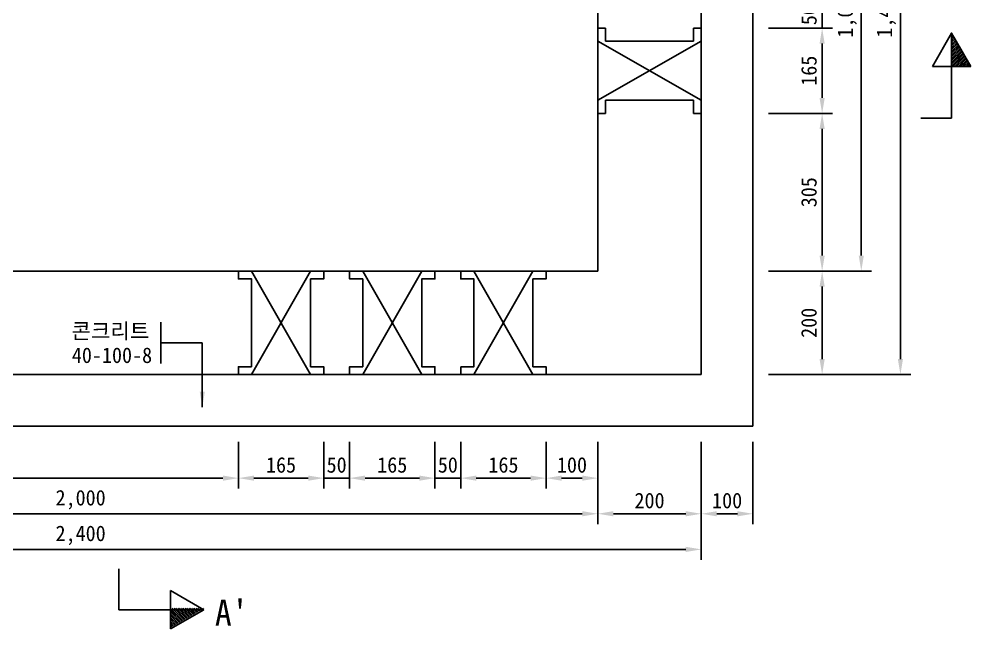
# Model space of a CAD drawing. Header units: millimetres. Extents: x 250 to 8210, y 580 to 5740.
# Drawn here: x 2164 to 4005, y 3134 to 4314 of the extents above; entities that cross this region are included whole.
import ezdxf

# ---------------------------------------------------------------- set-up
doc = ezdxf.new("R2010")
doc.units = ezdxf.units.MM
doc.header["$LTSCALE"] = 400
for name, color, linetype in [('ED-DIMS', 1, 'Continuous'), ('ED-MANH', 3, 'Continuous'), ('ED-NEWC', 4, 'Continuous'), ('TT-BASE', 8, 'Continuous'), ('TT-DIMS', 1, 'Continuous'), ('TT-LEAL', 1, 'Continuous'), ('TT-LEAT', 3, 'Continuous')]:
    doc.layers.add(name, color=color, linetype=linetype)
doc.styles.get("Standard").update_dxf_attribs({"font": 'GulimChe.ttf'})
doc.styles.add('굴림체', font='GulimChe.ttf')
doc.dimstyles.new('dim_st', dxfattribs={"dimtxt": 2.5, "dimasz": 2.5, "dimexe": 2, "dimexo": 3, "dimgap": 1, "dimtad": 1, "dimdec": 0, "dimrnd": 1, "dimzin": 0, "dimdsep": 46, "dimlunit": 6, "dimtxsty": '굴림체', "dimcen": -1, "dimclrd": 1, "dimclre": 1, "dimclrt": 3, "dimadec": 0, "dimazin": 0, "dimtfac": 1, "dimtdec": 0, "dimtix": 1, "dimtofl": 0, "dimtmove": 2, "dimatfit": 3, "dimfxl": 0, "dimtolj": 1, "dimtzin": 0, "dimarcsym": 0})
doc.dimstyles.new('ISO-25', dxfattribs={"dimtxt": 2.5, "dimasz": 2.5, "dimexe": 1.25, "dimexo": 0.625, "dimtad": 1, "dimtxsty": 'Standard', "dimcen": 2.5, "dimadec": 0, "dimazin": 0, "dimtfac": 1, "dimtmove": 0, "dimatfit": 3, "dimfxl": 0, "dimarcsym": 0})

# ---------------------------------------------------------------- blocks, each defined once
blk = doc.blocks.new('*D1')
at = {"layer": 'Defpoints', "color": 0}
for p in [(1083.1, 3526.5), (3483.1, 3526.5), (3483.1, 3288.3)]:
    blk.add_point(p, dxfattribs=at)
at = {"layer": 'TT-DIMS', "color": 0, "lineweight": -2}
for p, q in [((1083.1, 3496.5), (1083.1, 3268.3)), ((3483.1, 3496.5), (3483.1, 3268.3)), ((1113.1, 3288.3), (3453.1, 3288.3))]:
    blk.add_line(p, q, dxfattribs=at)
at = {"layer": 'TT-DIMS', "color": 0}
for points in [[(1113.1, 3293.3), (1113.1, 3283.3), (1083.1, 3288.3)], [(3453.1, 3293.3), (3453.1, 3283.3), (3483.1, 3288.3)]]:
    blk.add_solid(points, dxfattribs=at)
at = {"layer": 'TT-DIMS', "color": 3, "insert": (2283.1, 3315.5), "char_height": 30, "attachment_point": 5, "style": '굴림체'}
blk.add_mtext('2,400', dxfattribs=at)
blk = doc.blocks.new('*D2')
at = {"layer": 'Defpoints', "color": 0}
for p in [(1283.1, 3525.1), (3283.1, 3526.5), (3283.1, 3357.2)]:
    blk.add_point(p, dxfattribs=at)
at = {"layer": 'TT-DIMS', "color": 0, "lineweight": -2}
for p, q in [((1283.1, 3495.1), (1283.1, 3337.2)), ((3283.1, 3496.5), (3283.1, 3337.2)), ((1313.1, 3357.2), (3253.1, 3357.2))]:
    blk.add_line(p, q, dxfattribs=at)
at = {"layer": 'TT-DIMS', "color": 0}
for points in [[(1313.1, 3362.2), (1313.1, 3352.2), (1283.1, 3357.2)], [(3253.1, 3362.2), (3253.1, 3352.2), (3283.1, 3357.2)]]:
    blk.add_solid(points, dxfattribs=at)
at = {"layer": 'TT-DIMS', "color": 3, "insert": (2283.1, 3384.4), "char_height": 30, "attachment_point": 5, "style": '굴림체'}
blk.add_mtext('2,000', dxfattribs=at)
blk = doc.blocks.new('*D5')
at = {"layer": 'Defpoints', "color": 0}
for p in [(3283.1, 3526.5), (3483.1, 3526.5), (3483.1, 3357.2)]:
    blk.add_point(p, dxfattribs=at)
at = {"layer": 'TT-DIMS', "color": 0, "lineweight": -2}
for p, q in [((3283.1, 3496.5), (3283.1, 3337.2)), ((3483.1, 3496.5), (3483.1, 3337.2)), ((3313.1, 3357.2), (3453.1, 3357.2))]:
    blk.add_line(p, q, dxfattribs=at)
at = {"layer": 'TT-DIMS', "color": 0}
for points in [[(3313.1, 3362.2), (3313.1, 3352.2), (3283.1, 3357.2)], [(3453.1, 3362.2), (3453.1, 3352.2), (3483.1, 3357.2)]]:
    blk.add_solid(points, dxfattribs=at)
at = {"layer": 'TT-DIMS', "color": 3, "insert": (3383.1, 3382.6), "char_height": 30, "attachment_point": 5, "style": '굴림체'}
blk.add_mtext('200', dxfattribs=at)
blk = doc.blocks.new('*D7')
at = {"layer": 'Defpoints', "color": 0}
for p in [(3583.1, 4131.5), (3583.1, 3826.5), (3716.8, 3826.5)]:
    blk.add_point(p, dxfattribs=at)
at = {"layer": 'TT-DIMS', "color": 0, "lineweight": -2}
for p, q in [((3613.1, 4131.5), (3736.8, 4131.5)), ((3716.8, 4101.5), (3716.8, 3856.5)), ((3613.1, 3826.5), (3736.8, 3826.5))]:
    blk.add_line(p, q, dxfattribs=at)
at = {"layer": 'TT-DIMS', "color": 0}
for points in [[(3711.8, 4101.5), (3721.8, 4101.5), (3716.8, 4131.5)], [(3711.8, 3856.5), (3721.8, 3856.5), (3716.8, 3826.5)]]:
    blk.add_solid(points, dxfattribs=at)
at = {"layer": 'TT-DIMS', "color": 3, "insert": (3691.4, 3979), "char_height": 30, "attachment_point": 5, "rotation": 90, "style": '굴림체'}
blk.add_mtext('305', dxfattribs=at)
blk = doc.blocks.new('*D8')
at = {"layer": 'Defpoints', "color": 0}
for p in [(3583.1, 3826.5), (3583.1, 3626.5), (3716.8, 3626.5)]:
    blk.add_point(p, dxfattribs=at)
at = {"layer": 'TT-DIMS', "color": 0, "lineweight": -2}
for p, q in [((3613.1, 3826.5), (3736.8, 3826.5)), ((3716.8, 3796.5), (3716.8, 3656.5)), ((3613.1, 3626.5), (3736.8, 3626.5))]:
    blk.add_line(p, q, dxfattribs=at)
at = {"layer": 'TT-DIMS', "color": 0}
for points in [[(3711.8, 3796.5), (3721.8, 3796.5), (3716.8, 3826.5)], [(3711.8, 3656.5), (3721.8, 3656.5), (3716.8, 3626.5)]]:
    blk.add_solid(points, dxfattribs=at)
at = {"layer": 'TT-DIMS', "color": 3, "insert": (3691.4, 3726.5), "char_height": 30, "attachment_point": 5, "rotation": 90, "style": '굴림체'}
blk.add_mtext('200', dxfattribs=at)
blk = doc.blocks.new('*D9')
at = {"layer": 'Defpoints', "color": 0}
for p in [(3658.8, 4826.5), (3658.8, 3826.5), (3792.5, 3826.5)]:
    blk.add_point(p, dxfattribs=at)
at = {"layer": 'TT-DIMS', "color": 0, "lineweight": -2}
for p, q in [((3688.8, 4826.5), (3812.5, 4826.5)), ((3792.5, 4796.5), (3792.5, 3856.5)), ((3688.8, 3826.5), (3812.5, 3826.5))]:
    blk.add_line(p, q, dxfattribs=at)
at = {"layer": 'TT-DIMS', "color": 0}
for points in [[(3787.5, 4796.5), (3797.5, 4796.5), (3792.5, 4826.5)], [(3787.5, 3856.5), (3797.5, 3856.5), (3792.5, 3826.5)]]:
    blk.add_solid(points, dxfattribs=at)
at = {"layer": 'TT-DIMS', "color": 3, "insert": (3765.2, 4326.5), "char_height": 30, "attachment_point": 5, "rotation": 90, "style": '굴림체'}
blk.add_mtext('1,000', dxfattribs=at)
blk = doc.blocks.new('*D13')
at = {"layer": 'Defpoints', "color": 0}
for p in [(3483.1, 3526.5), (3583.1, 3526.5), (3583.1, 3357.2)]:
    blk.add_point(p, dxfattribs=at)
at = {"layer": 'TT-DIMS', "color": 0, "lineweight": -2}
for p, q in [((3483.1, 3496.5), (3483.1, 3337.2)), ((3583.1, 3496.5), (3583.1, 3337.2)), ((3513.1, 3357.2), (3553.1, 3357.2))]:
    blk.add_line(p, q, dxfattribs=at)
at = {"layer": 'TT-DIMS', "color": 0}
for points in [[(3513.1, 3362.2), (3513.1, 3352.2), (3483.1, 3357.2)], [(3553.1, 3362.2), (3553.1, 3352.2), (3583.1, 3357.2)]]:
    blk.add_solid(points, dxfattribs=at)
at = {"layer": 'TT-DIMS', "color": 3, "insert": (3533.1, 3382.6), "char_height": 30, "attachment_point": 5, "style": '굴림체'}
blk.add_mtext('100', dxfattribs=at)
blk = doc.blocks.new('*D81')
at = {"layer": 'Defpoints', "color": 0}
for p in [(3583.1, 4296.5), (3583.1, 4131.5), (3716.8, 4131.5)]:
    blk.add_point(p, dxfattribs=at)
at = {"layer": 'TT-DIMS', "color": 0, "lineweight": -2}
for p, q in [((3613.1, 4296.5), (3736.8, 4296.5)), ((3716.8, 4266.5), (3716.8, 4161.5)), ((3613.1, 4131.5), (3736.8, 4131.5))]:
    blk.add_line(p, q, dxfattribs=at)
at = {"layer": 'TT-DIMS', "color": 0}
for points in [[(3711.8, 4266.5), (3721.8, 4266.5), (3716.8, 4296.5)], [(3711.8, 4161.5), (3721.8, 4161.5), (3716.8, 4131.5)]]:
    blk.add_solid(points, dxfattribs=at)
at = {"layer": 'TT-DIMS', "color": 3, "insert": (3691.4, 4214), "char_height": 30, "attachment_point": 5, "rotation": 90, "style": '굴림체'}
blk.add_mtext('165', dxfattribs=at)
blk = doc.blocks.new('*D82')
at = {"layer": 'Defpoints', "color": 0}
for p in [(3583.1, 4346.5), (3583.1, 4296.5), (3716.8, 4296.5)]:
    blk.add_point(p, dxfattribs=at)
at = {"layer": 'TT-DIMS', "color": 0, "lineweight": -2}
for p, q in [((3716.8, 4376.5), (3716.8, 4406.5)), ((3613.1, 4346.5), (3736.8, 4346.5)), ((3716.8, 4346.5), (3716.8, 4296.5)), ((3613.1, 4296.5), (3736.8, 4296.5)), ((3716.8, 4266.5), (3716.8, 4236.5))]:
    blk.add_line(p, q, dxfattribs=at)
at = {"layer": 'TT-DIMS', "color": 0}
for points in [[(3711.8, 4376.5), (3721.8, 4376.5), (3716.8, 4346.5)], [(3711.8, 4266.5), (3721.8, 4266.5), (3716.8, 4296.5)]]:
    blk.add_solid(points, dxfattribs=at)
at = {"layer": 'TT-DIMS', "color": 3, "insert": (3691.4, 4321.5), "char_height": 30, "attachment_point": 5, "rotation": 90, "style": '굴림체'}
blk.add_mtext('50', dxfattribs=at)
blk = doc.blocks.new('*D86')
at = {"layer": 'Defpoints', "color": 0}
for p in [(3583.1, 5026.5), (3583.1, 3626.5), (3868.2, 3626.5)]:
    blk.add_point(p, dxfattribs=at)
at = {"layer": 'TT-DIMS', "color": 0, "lineweight": -2}
for p, q in [((3613.1, 5026.5), (3888.2, 5026.5)), ((3868.2, 4996.5), (3868.2, 3656.5)), ((3613.1, 3626.5), (3888.2, 3626.5))]:
    blk.add_line(p, q, dxfattribs=at)
at = {"layer": 'TT-DIMS', "color": 0}
for points in [[(3863.2, 4996.5), (3873.2, 4996.5), (3868.2, 5026.5)], [(3863.2, 3656.5), (3873.2, 3656.5), (3868.2, 3626.5)]]:
    blk.add_solid(points, dxfattribs=at)
at = {"layer": 'TT-DIMS', "color": 3, "insert": (3841, 4326.5), "char_height": 30, "attachment_point": 5, "rotation": 90, "style": '굴림체'}
blk.add_mtext('1,400', dxfattribs=at)
blk = doc.blocks.new('*D105')
at = {"layer": 'Defpoints', "color": 0}
for p in [(3183.1, 3526.5), (3283.1, 3497.9), (3283.1, 3426.1)]:
    blk.add_point(p, dxfattribs=at)
at = {"layer": 'ED-DIMS', "color": 1, "lineweight": -2}
for p, q in [((3183.1, 3496.5), (3183.1, 3406.1)), ((3283.1, 3467.9), (3283.1, 3406.1)), ((3213.1, 3426.1), (3253.1, 3426.1))]:
    blk.add_line(p, q, dxfattribs=at)
at = {"layer": 'ED-DIMS', "color": 1}
for points in [[(3213.1, 3431.1), (3213.1, 3421.1), (3183.1, 3426.1)], [(3253.1, 3431.1), (3253.1, 3421.1), (3283.1, 3426.1)]]:
    blk.add_solid(points, dxfattribs=at)
at = {"layer": 'ED-DIMS', "color": 3, "insert": (3233.1, 3451.5), "char_height": 30, "attachment_point": 5, "style": '굴림체'}
blk.add_mtext('\\A1;100', dxfattribs=at)
blk = doc.blocks.new('*D106')
at = {"layer": 'Defpoints', "color": 0}
for p in [(3018.1, 3526.5), (3183.1, 3526.5), (3183.1, 3426.1)]:
    blk.add_point(p, dxfattribs=at)
at = {"layer": 'ED-DIMS', "color": 1, "lineweight": -2}
for p, q in [((3018.1, 3496.5), (3018.1, 3406.1)), ((3183.1, 3496.5), (3183.1, 3406.1)), ((3048.1, 3426.1), (3153.1, 3426.1))]:
    blk.add_line(p, q, dxfattribs=at)
at = {"layer": 'ED-DIMS', "color": 1}
for points in [[(3048.1, 3431.1), (3048.1, 3421.1), (3018.1, 3426.1)], [(3153.1, 3431.1), (3153.1, 3421.1), (3183.1, 3426.1)]]:
    blk.add_solid(points, dxfattribs=at)
at = {"layer": 'ED-DIMS', "color": 3, "insert": (3100.6, 3451.5), "char_height": 30, "attachment_point": 5, "style": '굴림체'}
blk.add_mtext('\\A1;165', dxfattribs=at)
blk = doc.blocks.new('*D107')
at = {"layer": 'Defpoints', "color": 0}
for p in [(2968.1, 3526.5), (3018.1, 3526.5), (3018.1, 3426.1)]:
    blk.add_point(p, dxfattribs=at)
at = {"layer": 'ED-DIMS', "color": 1, "lineweight": -2}
for p, q in [((2968.1, 3496.5), (2968.1, 3406.1)), ((3018.1, 3496.5), (3018.1, 3406.1)), ((2938.1, 3426.1), (2908.1, 3426.1)), ((2968.1, 3426.1), (3018.1, 3426.1)), ((3048.1, 3426.1), (3078.1, 3426.1))]:
    blk.add_line(p, q, dxfattribs=at)
at = {"layer": 'ED-DIMS', "color": 1}
for points in [[(2938.1, 3431.1), (2938.1, 3421.1), (2968.1, 3426.1)], [(3048.1, 3431.1), (3048.1, 3421.1), (3018.1, 3426.1)]]:
    blk.add_solid(points, dxfattribs=at)
at = {"layer": 'ED-DIMS', "color": 3, "insert": (2993.1, 3451.5), "char_height": 30, "attachment_point": 5, "style": '굴림체'}
blk.add_mtext('\\A1;50', dxfattribs=at)
blk = doc.blocks.new('*D108')
at = {"layer": 'Defpoints', "color": 0}
for p in [(2803.1, 3526.5), (2968.1, 3526.5), (2968.1, 3426.1)]:
    blk.add_point(p, dxfattribs=at)
at = {"layer": 'ED-DIMS', "color": 1, "lineweight": -2}
for p, q in [((2803.1, 3496.5), (2803.1, 3406.1)), ((2968.1, 3496.5), (2968.1, 3406.1)), ((2833.1, 3426.1), (2938.1, 3426.1))]:
    blk.add_line(p, q, dxfattribs=at)
at = {"layer": 'ED-DIMS', "color": 1}
for points in [[(2833.1, 3431.1), (2833.1, 3421.1), (2803.1, 3426.1)], [(2938.1, 3431.1), (2938.1, 3421.1), (2968.1, 3426.1)]]:
    blk.add_solid(points, dxfattribs=at)
at = {"layer": 'ED-DIMS', "color": 3, "insert": (2885.6, 3451.5), "char_height": 30, "attachment_point": 5, "style": '굴림체'}
blk.add_mtext('\\A1;165', dxfattribs=at)
blk = doc.blocks.new('*D109')
at = {"layer": 'Defpoints', "color": 0}
for p in [(2753.1, 3526.5), (2803.1, 3526.5), (2803.1, 3426.1)]:
    blk.add_point(p, dxfattribs=at)
at = {"layer": 'ED-DIMS', "color": 1, "lineweight": -2}
for p, q in [((2753.1, 3496.5), (2753.1, 3406.1)), ((2803.1, 3496.5), (2803.1, 3406.1)), ((2723.1, 3426.1), (2693.1, 3426.1)), ((2753.1, 3426.1), (2803.1, 3426.1)), ((2833.1, 3426.1), (2863.1, 3426.1))]:
    blk.add_line(p, q, dxfattribs=at)
at = {"layer": 'ED-DIMS', "color": 1}
for points in [[(2723.1, 3431.1), (2723.1, 3421.1), (2753.1, 3426.1)], [(2833.1, 3431.1), (2833.1, 3421.1), (2803.1, 3426.1)]]:
    blk.add_solid(points, dxfattribs=at)
at = {"layer": 'ED-DIMS', "color": 3, "insert": (2778.1, 3451.5), "char_height": 30, "attachment_point": 5, "style": '굴림체'}
blk.add_mtext('\\A1;50', dxfattribs=at)
blk = doc.blocks.new('*D110')
at = {"layer": 'Defpoints', "color": 0}
for p in [(2588.1, 3526.5), (2753.1, 3526.5), (2753.1, 3426.1)]:
    blk.add_point(p, dxfattribs=at)
at = {"layer": 'ED-DIMS', "color": 1, "lineweight": -2}
for p, q in [((2588.1, 3496.5), (2588.1, 3406.1)), ((2753.1, 3496.5), (2753.1, 3406.1)), ((2618.1, 3426.1), (2723.1, 3426.1))]:
    blk.add_line(p, q, dxfattribs=at)
at = {"layer": 'ED-DIMS', "color": 1}
for points in [[(2618.1, 3431.1), (2618.1, 3421.1), (2588.1, 3426.1)], [(2723.1, 3431.1), (2723.1, 3421.1), (2753.1, 3426.1)]]:
    blk.add_solid(points, dxfattribs=at)
at = {"layer": 'ED-DIMS', "color": 3, "insert": (2670.6, 3451.5), "char_height": 30, "attachment_point": 5, "style": '굴림체'}
blk.add_mtext('\\A1;165', dxfattribs=at)
blk = doc.blocks.new('*D111')
at = {"layer": 'Defpoints', "color": 0}
for p in [(1283.1, 3526.5), (2588.1, 3526.5), (2588.1, 3426.1)]:
    blk.add_point(p, dxfattribs=at)
at = {"layer": 'ED-DIMS', "color": 1, "lineweight": -2}
for p, q in [((1283.1, 3496.5), (1283.1, 3406.1)), ((2588.1, 3496.5), (2588.1, 3406.1)), ((1313.1, 3426.1), (2558.1, 3426.1))]:
    blk.add_line(p, q, dxfattribs=at)
at = {"layer": 'ED-DIMS', "color": 1}
for points in [[(1313.1, 3431.1), (1313.1, 3421.1), (1283.1, 3426.1)], [(2558.1, 3431.1), (2558.1, 3421.1), (2588.1, 3426.1)]]:
    blk.add_solid(points, dxfattribs=at)
at = {"layer": 'ED-DIMS', "color": 3, "insert": (1935.6, 3453.4), "char_height": 30, "attachment_point": 5, "style": '굴림체'}
blk.add_mtext('\\A1;1,305', dxfattribs=at)

msp = doc.modelspace()

# ---------------------------------------------------------------- linework, layer by layer
at = {"layer": 'ED-MANH'}
for p, q in [((3483.12103703, 5026.49825235), (3483.12103703, 3626.49825235)), ((3283.12103703, 3826.49825235), (3283.12103703, 4826.49825235)), ((3283.12103703, 3826.49825235), (1283.12103703, 3826.49825235)), ((3483.12103703, 3626.49825235), (1083.12103703, 3626.49825235)), ((3483.12103703, 3626.49825235), (1083.12103703, 3626.49825235))]:
    msp.add_line(p, q, dxfattribs=at)
at = {"layer": 'ED-NEWC'}
for p, q in [((3283.12103703, 4296.49820235), (3283.12103703, 4131.49820235)), ((3283.12103703, 4296.49815235), (3298.12103703, 4296.49815235)), ((3298.12103703, 4296.49820235), (3298.12103703, 4270.99820235)), ((3468.12103703, 4296.49825235), (3483.12103703, 4296.49825235)), ((3483.12103703, 4296.49820235), (3468.12103703, 4296.49820235)), ((3483.12103703, 4296.49820235), (3468.12103703, 4296.49820235)), ((3468.12103703, 4296.49820235), (3468.12103703, 4270.99820235)), ((3483.12103703, 4296.49820235), (3483.12103703, 4131.49820235)), ((3283.12103703, 4156.99820235), (3483.12103703, 4270.99820235)), ((3283.12103703, 4270.99820235), (3483.12103703, 4156.99820235)), ((3468.12103703, 4270.99820235), (3298.12103703, 4270.99820235)), ((3298.12103703, 4156.99820235), (3298.12103703, 4131.49820235)), ((3298.12103703, 4156.99820235), (3468.12103703, 4156.99820235)), ((3468.12103703, 4156.99820235), (3468.12103703, 4131.49820235)), ((3298.12103703, 4131.49820235), (3283.12103703, 4131.49820235)), ((3468.12103703, 4131.49820235), (3483.12103703, 4131.49820235))]:
    msp.add_line(p, q, dxfattribs=at)
at = {"layer": 'ED-NEWC', "flags": 128}
for points in [[(2588.12098703, 3826.49825235), (2588.12098703, 3811.49825235)], [(2727.62098703, 3626.49825235), (2613.62098703, 3826.49825235)], [(2613.62098703, 3626.49825235), (2727.62098703, 3826.49825235)], [(2803.12098703, 3826.49825235), (2803.12098703, 3811.49825235)], [(2942.62098703, 3626.49825235), (2828.62098703, 3826.49825235)], [(2828.62098703, 3626.49825235), (2942.62098703, 3826.49825235)], [(2968.12098703, 3826.49825235), (2908.12098703, 3826.49825235), (2888.12098703, 3826.49825235)], [(2942.62098703, 3811.49825235), (2968.12098703, 3811.49825235)], [(3018.12098703, 3811.49825235), (3018.12098703, 3826.49825235)], [(3018.12103703, 3826.49825235), (3018.12103703, 3811.49825235)], [(3018.12103703, 3641.49825235), (3043.62103703, 3641.49825235), (3043.62103703, 3811.49825235), (3018.12103703, 3811.49825235), (3018.12103703, 3826.49825235), (3183.12103703, 3826.49825235), (3183.12103703, 3811.49825235), (3157.62103703, 3811.49825235), (3157.62103703, 3641.49825235), (3183.12103703, 3641.49825235), (3183.12103703, 3626.49825235), (3018.12103703, 3626.49825235)], [(3157.62103703, 3626.49825235), (3043.62103703, 3826.49825235)], [(3043.62103703, 3626.49825235), (3157.62103703, 3826.49825235)], [(2588.12098703, 3641.49825235), (2588.12098703, 3626.49825235)], [(2803.12098703, 3641.49825235), (2803.12098703, 3626.49825235)], [(3018.12108703, 3626.49825235), (3018.12108703, 3641.49825235)]]:
    msp.add_lwpolyline(points, dxfattribs=at)
for points in [[(2613.62098703, 3641.49825235), (2613.62098703, 3811.49825235), (2588.12098703, 3811.49825235), (2588.12098703, 3826.49825235), (2753.12098703, 3826.49825235), (2753.12098703, 3811.49825235), (2727.62098703, 3811.49825235), (2727.62098703, 3641.49825235), (2753.12098703, 3641.49825235), (2753.12098703, 3626.49825235), (2588.12098703, 3626.49825235), (2588.12098703, 3641.49825235)], [(2828.62098703, 3641.49825235), (2803.12098703, 3641.49825235), (2803.12098703, 3626.49825235), (2968.12098703, 3626.49825235), (2968.12098703, 3641.49825235), (2942.62098703, 3641.49825235), (2942.62098703, 3811.49825235), (2968.12098703, 3811.49825235), (2968.12098703, 3826.49825235), (2803.12098703, 3826.49825235), (2803.12098703, 3811.49825235), (2828.62098703, 3811.49825235)], [(2968.12103703, 3811.49825235), (2968.12103703, 3826.49825235)]]:
    msp.add_lwpolyline(points, close=True, dxfattribs=at)
at = {"layer": 'TT-BASE'}
for p, q in [((3583.12103703, 5026.49825235), (3583.12103703, 4236.49825235)), ((3583.12103703, 3526.49825235), (3583.12103703, 4256.49825235)), ((3583.12103703, 3526.49825235), (983.12103703, 3526.49825235))]:
    msp.add_line(p, q, dxfattribs=at)
at = {"layer": 'TT-LEAL'}
for p, q in [((3929.92500255, 4222.07717238), (3967.24031273, 4286.70918551)), ((3967.24031273, 4286.70918551), (3967.94727825, 4287.41615103)), ((3967.24031273, 4222.07717238), (3967.24031273, 4286.70918551)), ((4004.55562291, 4222.07717238), (3967.24031273, 4286.70918551)), ((3967.24031273, 4283.17365161), (3969.24137347, 4285.17471235)), ((3967.24031273, 4279.6381177), (3970.5354687, 4282.93327367)), ((3967.24031273, 4276.10258379), (3971.82956392, 4280.69183499)), ((3967.24031273, 4272.56704989), (3973.12365915, 4278.45039631)), ((3967.24031273, 4269.03151598), (3974.41775438, 4276.20895762)), ((3967.24031273, 4265.49598208), (3975.7118496, 4273.96751894)), ((3967.24031273, 4261.96044817), (3977.00594483, 4271.72608026)), ((3967.24031273, 4258.42491426), (3978.30004005, 4269.48464158)), ((3967.24031273, 4254.88938036), (3979.59413528, 4267.2432029)), ((3967.24031273, 4251.35384645), (3980.8882305, 4265.00176422)), ((3967.24031273, 4247.81831255), (3982.18232573, 4262.76032554)), ((3967.24031273, 4244.28277864), (3983.47642095, 4260.51888686)), ((3967.24031273, 4240.74724473), (3984.77051618, 4258.27744818)), ((3967.24031273, 4237.21171083), (3986.06461141, 4256.0360095)), ((3967.24031273, 4233.67617692), (3987.35870663, 4253.79457082)), ((3967.24031273, 4233.67617692), (3986.06461141, 4252.5004756)), ((3967.24031273, 4230.14064302), (3988.65280186, 4251.55313214)), ((3967.24031273, 4230.14064302), (3987.35870663, 4250.25903691)), ((3967.24031273, 4226.60510911), (3989.94689708, 4249.31169346)), ((3967.24031273, 4226.60510911), (3988.65280186, 4248.01759823)), ((3967.24031273, 4223.0695752), (3989.94689708, 4245.77615955)), ((3969.78344381, 4222.07717238), (3986.06461141, 4238.35833997)), ((3973.31897772, 4222.07717238), (3987.35870663, 4236.11690129)), ((3976.85451162, 4222.07717238), (3988.65280186, 4233.87546261)), ((3977.94655729, 4237.31135367), (3989.23993157, 4248.60472794)), ((3977.94655729, 4233.77581977), (3990.53402679, 4246.36328926)), ((3977.94655729, 4230.24028586), (3991.82812202, 4244.12185058)), ((3977.94655729, 4226.70475195), (3993.12221724, 4241.8804119)), ((3983.92557943, 4222.07717238), (3997.00450292, 4235.15609586)), ((3987.35870663, 4232.58136739), (3994.41631247, 4239.63897322)), ((3987.35870663, 4229.04583348), (3995.71040769, 4237.39753454)), ((3987.35870663, 4225.51029957), (3997.00450292, 4235.15609586)), ((3967.24031273, 4222.07717238), (3929.92500255, 4222.07717238)), ((3967.24031273, 4122.46504555), (3967.24031273, 4222.07717238)), ((3967.24031273, 4222.07717238), (4004.55562291, 4222.07717238)), ((3980.39004553, 4222.07717238), (3989.94689708, 4231.63402393)), ((3987.35870663, 4221.97476567), (3998.29859814, 4232.91465718)), ((3987.46111334, 4222.07717238), (3998.29859814, 4232.91465718)), ((3990.99664725, 4222.07717238), (3999.59269337, 4230.6732185)), ((3994.53218115, 4222.07717238), (4000.8867886, 4228.43177982)), ((3998.06771506, 4222.07717238), (4002.18088382, 4226.19034114)), ((4001.60324896, 4222.07717238), (4003.47497905, 4223.94890246)), ((3907.7905184, 4122.46504555), (3967.24031273, 4122.46504555)), ((2438.36144015, 3647.99619682), (2438.36144015, 3727.99619682)), ((2357.24484224, 3250.59749228), (2357.24484224, 3171.75201499)), ((2456.85696906, 3209.06732517), (2521.4889822, 3171.75201499)), ((2456.85696906, 3171.75201499), (2456.85696906, 3209.06732517)), ((2357.24484224, 3171.75201499), (2456.85696906, 3171.75201499)), ((2456.85696906, 3171.75201499), (2521.4889822, 3171.75201499)), ((2456.85696906, 3134.4367048), (2521.4889822, 3171.75201499)), ((2456.85696906, 3171.75201499), (2456.85696906, 3134.4367048)), ((2457.79603194, 3173.68348069), (2480.85764864, 3150.621864)), ((2457.79603194, 3170.14794679), (2478.61620996, 3149.32776877)), ((2457.79603194, 3166.61241288), (2476.37477128, 3148.03367355)), ((2460.39250297, 3174.62254357), (2483.09908732, 3151.91595922)), ((2463.92803688, 3174.62254357), (2485.340526, 3153.21005445)), ((2467.46357078, 3174.62254357), (2487.58196468, 3154.50414968)), ((2470.99910469, 3174.62254357), (2489.82340336, 3155.7982449)), ((2474.53463859, 3174.62254357), (2492.06484204, 3157.09234013)), ((2478.0701725, 3174.62254357), (2494.30628072, 3158.38643535)), ((2481.6057064, 3174.62254357), (2496.5477194, 3159.68053058)), ((2485.14124031, 3174.62254357), (2498.78915808, 3160.9746258)), ((2488.67677422, 3174.62254357), (2501.03059676, 3162.26872103)), ((2492.21230812, 3174.62254357), (2503.27203544, 3163.56281625)), ((2495.74784203, 3174.62254357), (2505.51347412, 3164.85691148)), ((2499.28337593, 3174.62254357), (2507.7549128, 3166.1510067)), ((2502.81890984, 3174.62254357), (2509.99635148, 3167.44510193)), ((2506.35444375, 3174.62254357), (2512.23779016, 3168.73919716)), ((2509.88997765, 3174.62254357), (2514.47922884, 3170.03329238)), ((2513.42551156, 3174.62254357), (2516.72066752, 3171.32738761)), ((2516.96104546, 3174.62254357), (2518.9621062, 3172.62148283)), ((2520.49657937, 3174.62254357), (2521.20354489, 3173.91557806)), ((2457.79603194, 3163.07687898), (2474.1333326, 3146.73957832)), ((2457.79603194, 3159.54134507), (2471.89189392, 3145.4454831)), ((2457.79603194, 3156.00581116), (2469.65045524, 3144.15138787)), ((2457.79603194, 3152.47027726), (2467.40901656, 3142.85729265)), ((2457.79603194, 3148.93474335), (2465.16757787, 3141.56319742)), ((2457.79603194, 3145.39920945), (2462.92613919, 3140.26910219)), ((2457.79603194, 3141.86367554), (2460.68470051, 3138.97500697)), ((2457.79603194, 3138.32814163), (2458.44326183, 3137.68091174))]:
    msp.add_line(p, q, dxfattribs=at)

# ---------------------------------------------------------------- texts
at = {"layer": 'TT-LEAT'}
for s, height, p in [('콘크리트', 30, (2265.39601462, 3695.78621544)), ('40-100-8', 30, (2266.19388696, 3648.78621544)), ("A'", 50, (2542.84553365, 3140.98147983))]:
    msp.add_text(s, height=height, dxfattribs=at).set_placement(p)

# ---------------------------------------------------------------- dimensions: what is measured, and where the dimension line sits
at = {"layer": 'ED-DIMS'}
for base, p1, p2, picture, middle in [((2588.12103703, 3426.13276611), (1283.12103703, 3526.49825235), (2588.12103703, 3526.49825235), '*D111', (1935.62103703, 3453.36680866)), ((2753.12103703, 3426.13276611), (2588.12103703, 3526.49825235), (2753.12103703, 3526.49825235), '*D110', (2670.62103703, 3451.53170228)), ((2803.12103703, 3426.13276611), (2753.12103703, 3526.49825235), (2803.12103703, 3526.49825235), '*D109', (2778.12103703, 3451.47186185)), ((2968.12103703, 3426.13276611), (2803.12103703, 3526.49825235), (2968.12103703, 3526.49825235), '*D108', (2885.62103703, 3451.53170228)), ((3018.12103703, 3426.13276611), (2968.12103703, 3526.49825235), (3018.12103703, 3526.49825235), '*D107', (2993.12103703, 3451.47186185)), ((3183.12103703, 3426.13276611), (3018.12103703, 3526.49825235), (3183.12103703, 3526.49825235), '*D106', (3100.62103703, 3451.53170228)), ((3283.12103703, 3426.13276611), (3183.12103703, 3526.49825235), (3283.12103703, 3497.94525212), '*D105', (3233.12103703, 3451.53170228))]:
    dim = msp.add_linear_dim(base=base, p1=p1, p2=p2, angle=0, dimstyle='dim_st', override={"dimscale": 10, "dimtxt": 3, "dimasz": 3, "dimtofl": 1}, dxfattribs=at)
    dim.commit()
    dim.dimension.update_dxf_attribs({"geometry": picture, "text_midpoint": middle})
at = {"layer": 'TT-DIMS'}
for base, p1, p2, angle, picture, middle in [((3868.18743491, 3626.49825235), (3583.12103703, 5026.49825235), (3583.12103703, 3626.49825235), 270, '*D86', (3840.95339236, 4326.49825235)), ((3792.47451641, 3826.49825235), (3658.83395553, 4826.49825235), (3658.83395553, 3826.49825235), 270, '*D9', (3765.24047386, 4326.49825235)), ((3716.7615979047, 4296.4982523543), (3583.1210370286, 4346.4982023539), (3583.1210370286, 4296.4982523543), 270, '*D82', (3691.42250216, 4321.4982273541)), ((3716.7615979048, 4131.4982523543), (3583.1210370286, 4296.4982023539), (3583.1210370286, 4131.4982523543), 270, '*D81', (3691.3626617345, 4213.9982273541)), ((3716.7615979048, 3826.4982523543), (3583.1210370286, 4131.4982023539), (3583.1210370287, 3826.4982523543), 270, '*D7', (3691.4225021602, 3978.9982273541)), ((3716.7615979, 3626.49825235), (3583.12103703, 3826.49825235), (3583.12103703, 3626.49825235), 270, '*D8', (3691.42250216, 3726.49825235)), ((3483.12103703, 3288.29579314), (1083.12103703, 3526.49825235), (3483.12103703, 3526.49825235), 0, '*D1', (2283.12103703, 3315.52983569)), ((3283.12103703, 3357.21427962), (1283.12103703, 3525.05125259), (3283.12103703, 3526.49825235), 0, '*D2', (2283.12103703, 3384.42837537)), ((3483.12103703, 3357.21427962), (3283.12103703, 3526.49825235), (3483.12103703, 3526.49825235), 0, '*D5', (3383.12103703, 3382.55337537)), ((3583.12103703, 3357.21427962), (3483.12103703, 3526.49825235), (3583.12103703, 3526.49825235), 0, '*D13', (3533.12103703, 3382.61321579))]:
    dim = msp.add_linear_dim(base=base, p1=p1, p2=p2, angle=angle, dimstyle='ISO-25', override={"dimscale": 10, "dimtxt": 3, "dimasz": 3, "dimexe": 2, "dimexo": 3, "dimgap": 1, "dimdec": 4, "dimlunit": 6, "dimtxsty": '굴림체', "dimcen": 1, "dimclrt": 3, "dimaunit": 1, "dimtdec": 4, "dimtix": 1, "dimtmove": 2, "dimtvp": 2}, dxfattribs=at)
    dim.commit()
    dim.dimension.update_dxf_attribs({"geometry": picture, "text_midpoint": middle})

# ---------------------------------------------------------------- leaders
at = {"layer": 'TT-LEAL'}
msp.add_leader([(2518.36144015, 3563.25866354), (2518.36144015, 3687.99619682), (2438.36144015, 3687.99619682)], dimstyle='ISO-25', override={"dimscale": 10, "dimtxt": 3, "dimasz": 3, "dimexe": 2, "dimexo": 3, "dimgap": 1, "dimtad": 0, "dimdec": 0, "dimlunit": 6, "dimtxsty": '굴림체', "dimcen": 1, "dimaunit": 1, "dimtix": 1, "dimtmove": 2, "dimtvp": 2}, dxfattribs=at)

doc.saveas('drawing.dxf')
